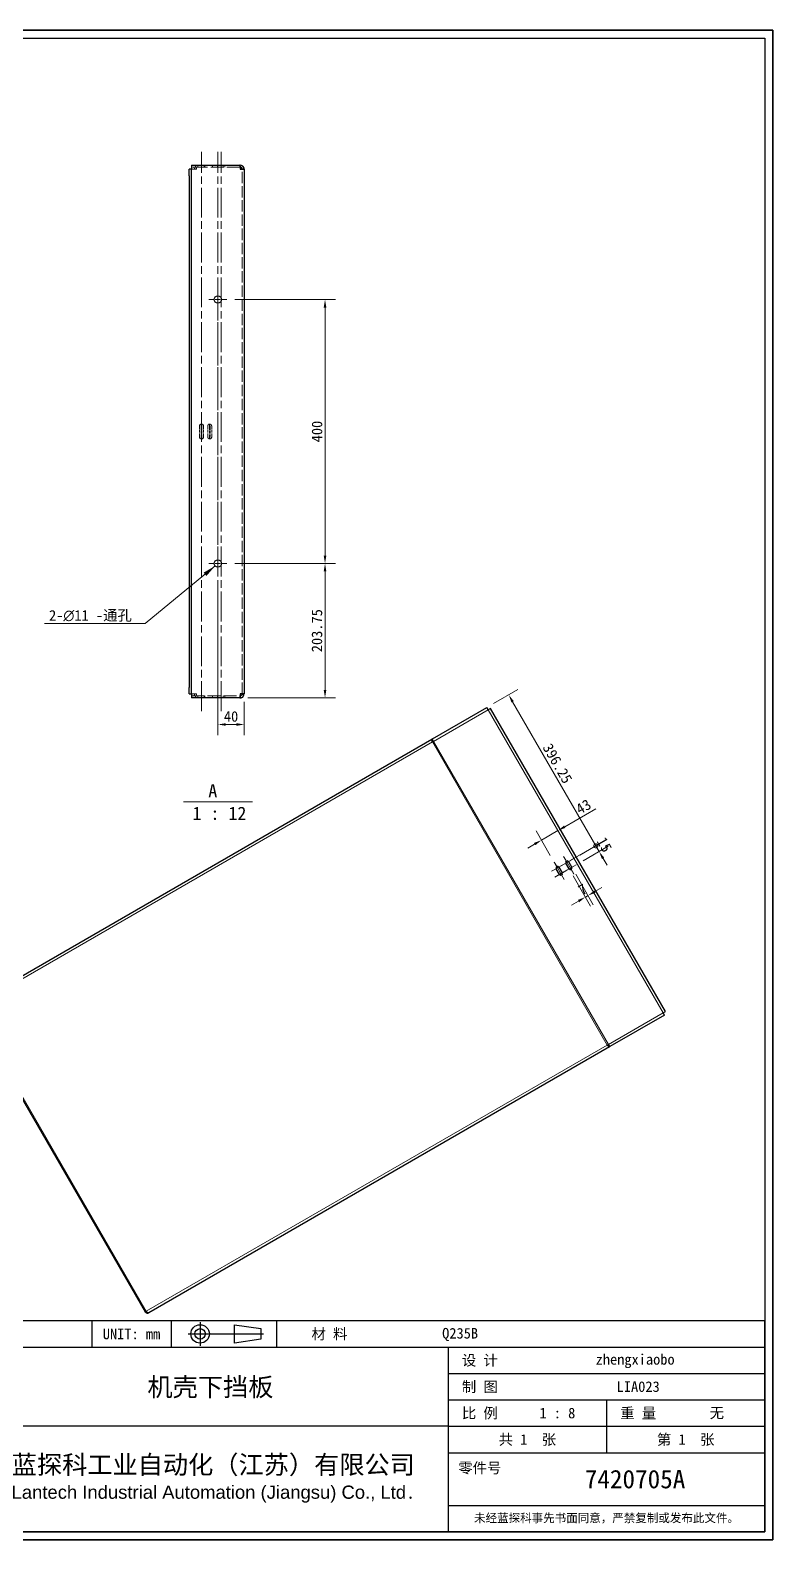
# Model space of a CAD drawing. Header units: millimetres. Extents: x 48 to 3316, y 44 to 2332.
# Drawn here: x 2190 to 3316, y 44 to 2332 of the extents above; entities that cross this region are included whole.
import ezdxf
from ezdxf.enums import TextEntityAlignment as Align

# ---------------------------------------------------------------- set-up
doc = ezdxf.new("R2010")
doc.units = ezdxf.units.MM
doc.header["$LTSCALE"] = 8
doc.linetypes.add('CHAIN', pattern=[0.3543, 0.2362, -0.0295, 0.0591, -0.0295])
doc.linetypes.add('DASHED', pattern=[0.2067, 0.1654, -0.0413])
for name, color, linetype, lineweight in [('1', 7, 'Continuous', 18), ('可见 (ISO)', 7, 'Continuous', 25), ('可见窄的 (ISO)', 7, 'Continuous', 18), ('图框 (ISO)', 7, 'Continuous', 35), ('标题 (ISO)', 7, 'Continuous', 25)]:
    doc.layers.add(name, color=color, linetype=linetype, lineweight=lineweight)
for name, color, linetype, lineweight, true_color in [('中心标记 (ISO)', 1, 'CHAIN', 18, 0xff0000), ('中心线 (ISO)', 1, 'CHAIN', 18, 0xff0000), ('尺寸 (ISO)', 7, 'Continuous', 18, 0x008000), ('符号 (ISO)', 7, 'Continuous', 18, 0x008000), ('隐藏 (ISO)', 5, 'DASHED', 18, 0x0000ff)]:
    doc.layers.add(name, color=color, linetype=linetype, lineweight=lineweight, true_color=true_color)
doc.styles.add('HZ_33', font='simfang.ttf')
doc.styles.add('文本样式164', font='SimSun.ttf')
doc.styles.add('文本样式165', font='SimSun.ttf')
doc.styles.add('文本样式74', font='SimSun.ttf')
doc.styles.add('注释文本 (ISO)', font='simfang.ttf')
doc.dimstyles.new('默认 (GB)', dxfattribs={"dimscale": 8, "dimtxt": 2, "dimasz": 1.5, "dimexe": 2, "dimexo": 1.5, "dimgap": 0.5, "dimtad": 1, "dimtoh": 1, "dimdsep": 46, "dimtxsty": '注释文本 (ISO)', "dimcen": 0.09, "dimdle": 10, "dimclrd": 256, "dimclre": 256, "dimclrt": 256, "dimazin": 2, "dimtfac": 0.75, "dimtdec": 3, "dimtmove": 0, "dimatfit": 3, "dimfxl": 0, "dimtolj": 1, "dimlwd": -1, "dimlwe": -1, "dimarcsym": 0})
doc.dimstyles.new('默认 (GB)$7', dxfattribs={"dimscale": 8, "dimtxt": 2, "dimasz": 2.5, "dimexe": 2, "dimexo": 1.5, "dimgap": 0.5, "dimtad": 1, "dimtoh": 1, "dimdsep": 46, "dimtxsty": '注释文本 (ISO)', "dimcen": 0.09, "dimdle": 10, "dimclrd": 256, "dimclre": 256, "dimclrt": 256, "dimazin": 2, "dimtfac": 0.75, "dimtdec": 3, "dimtmove": 0, "dimatfit": 3, "dimfxl": 0, "dimtolj": 1, "dimlwd": -1, "dimlwe": -1, "dimarcsym": 0})

# ---------------------------------------------------------------- blocks, each defined once
blk = doc.blocks.new('图框 最新国标')
at = {"layer": '图框 (ISO)'}
for p, q in [((6, 291.5), (414.5, 291.5)), ((414.5, 291.5), (414.5, 5.5)), ((414.5, 5.5), (6, 5.5))]:
    blk.add_line(p, q, dxfattribs=at)
at = {"layer": '图框 (ISO)', "color": 7, "linetype": 'Continuous', "lineweight": 25}
for p, q in [((18, 290), (413, 290)), ((18, 290), (413, 290)), ((413, 290), (413, 7)), ((413, 290), (413, 7)), ((413, 7), (6, 7)), ((413, 7), (18, 7))]:
    blk.add_line(p, q, dxfattribs=at)
at = {"layer": '图框 (ISO)', "style": '文本样式74'}
blk.add_attdef('零件代号_001', (42.73, 287.25), '', height=2.5, rotation=180, dxfattribs=at)
blk = doc.blocks.new('标题栏 最新国标')
at = {"layer": '标题 (ISO)'}
for p, q in [((381.98, -183.84), (196.98, -183.84)), ((196.98, -183.84), (196.98, -223.84)), ((254.48, -183.84), (254.48, -188.84)), ((269.48, -183.84), (269.48, -188.84)), ((281.48, -188.09), (281.48, -184.59)), ((281.48, -184.59), (286.48, -185.34)), ((286.48, -185.34), (286.48, -187.34)), ((289.48, -183.84), (289.48, -188.84)), ((381.98, -223.84), (381.98, -183.84)), ((383.48, -183.84), (383.48, -225.34)), ((286.48, -187.34), (281.48, -188.09)), ((196.98, -188.84), (381.98, -188.84)), ((232.98, -188.84), (232.98, -223.84)), ((321.98, -188.84), (321.98, -223.84)), ((321.98, -193.84), (381.98, -193.84)), ((321.98, -198.84), (381.98, -198.84)), ((351.98, -198.84), (351.98, -208.84)), ((321.98, -203.84), (232.98, -203.84)), ((321.98, -203.84), (381.98, -203.84)), ((321.98, -208.84), (381.98, -208.84)), ((321.98, -218.84), (381.98, -218.84)), ((196.98, -223.84), (381.98, -223.84)), ((383.48, -225.34), (196.98, -225.34))]:
    blk.add_line(p, q, dxfattribs=at)
at = {"layer": '标题 (ISO)', "linetype": 'CHAIN', "ltscale": 5.000333}
blk.add_line((274.98, -184.09), (274.98, -188.59), dxfattribs=at)
at = {"layer": '标题 (ISO)', "linetype": 'CHAIN', "ltscale": 15.834605}
blk.add_line((272.73, -186.34), (286.98, -186.34), dxfattribs=at)
at = {"layer": '标题 (ISO)'}
for radius in [1.75, 1]:
    blk.add_circle((274.98, -186.34), radius, dxfattribs=at)
at = {"layer": '1', "style": '文本样式164'}
for s, p in [('UNIT: mm', (261.98, -186.34)), ('材 料', (299.48, -186.34)), ('设 计', (327.98, -191.34)), ('制 图', (327.98, -196.34)), ('比 例', (327.98, -201.34)), ('重 量', (357.98, -201.34)), ('共 1  张', (336.98, -206.34)), ('第 1  张', (366.98, -206.34))]:
    blk.add_text(s, height=2, dxfattribs=at).set_placement(p, align=Align.MIDDLE_CENTER)
at = {"layer": '标题 (ISO)', "style": '注释文本 (ISO)'}
for s, insert, char_height, attachment_point, line_spacing_factor in [('\\fSimSun|b0|i0;{\\H1.3000;      未注公差角度及线性公差使用m\\P}\\fSimSun|b0|i0;{\\H1.3000;（GB/T1804-2000），未注形位公差使\\P}\\fSimSun|b0|i0;{\\H1.3000;用K级（GB/T 1184-1996）。\\P}\\fSimSun|b0|i0;{\\H1.3000;—————————————————\\P}\\fSimSun|b0|i0;{\\H1.3000;             6以下    ±0.05 mm\\P}\\fSimSun|b0|i0;{\\H1.3000;     6 ～   30以下    ±0.10 mm\\P}\\fSimSun|b0|i0;{\\H1.3000;    30 ～  120以下    ±0.15 mm\\P}\\fSimSun|b0|i0;{\\H1.3000;   120 ～  400以下    ±0.20 mm\\P}\\fSimSun|b0|i0;{\\H1.3000;   400 ～ 1000以下    ±0.30 mm\\P}\\fSimSun|b0|i0;{\\H1.3000;  1000 ～ 2000以下    ±0.50 mm\\P}\\fSimSun|b0|i0;{\\H1.3000;          2000以上    ±0.80 mm\\P}\\fSimSun|b0|i0;{\\H1.3000;\\P}\\fSimSun|b0|i0;{\\H1.3000;           300以下    ±30′\\P}\\fSimSun|b0|i0;{\\H1.3000;   300 ～ 1000以下    ±15′\\P}\\fSimSun|b0|i0;{\\H1.3000;          1000以上    ±5′}', (198.48, -206.63), 1.3, 4, 1.023913), ('{\\fMicrosoft YaHei|b0|i0|c134|p34;\\H1.75x;蓝探科工业自动化（江苏）有限公司\\P\\fArial|b0|i0|c0|p34;\\H0.71429x;Lantech Industrial Automation (Jiangsu) Co., Ltd\\fFangSong|b0|i0|c134|p49;.\\H1.15195x; }', (277.48, -213.84), 2, 5, 0.978695)]:
    blk.add_mtext(s, dxfattribs=dict(at, insert=insert, char_height=char_height, attachment_point=attachment_point, line_spacing_factor=line_spacing_factor))
at = {"layer": '标题 (ISO)', "attachment_point": 5, "style": '注释文本 (ISO)'}
for s, insert, char_height in [('\\fFangSong|b0|i0;LIA023', (357.98, -196.34), 2), ('\\fFangSong|b0|i0;零件号', (327.98, -211.84), 2), ('\\fSimSun|b0|i0;{\\H1.6000;未经蓝探科事先书面同意，严禁复制或发布此文件。}', (351.98, -221.34), 1.6)]:
    blk.add_mtext(s, dxfattribs=dict(at, insert=insert, char_height=char_height))
at = {"layer": '标题 (ISO)'}
for tag, p, height, style in [('材料_001', (320.84, -187.21), 2, '注释文本 (ISO)'), ('设计人_001', (349.92, -192.16), 2, '注释文本 (ISO)'), ('库存编号_001', (265, -198.14), 3.5, '文本样式165'), ('视图比例_001', (339.26, -202.33), 2, '注释文本 (ISO)'), ('质量\\P3;_001', (371.53, -202.3), 2, '注释文本 (ISO)'), ('零件代号_001', (347.86, -215.59), 3.5, '文本样式165')]:
    blk.add_attdef(tag, p, '', height=height, dxfattribs=dict(at, style=style))
blk = doc.blocks.new('*D23')
at = {"layer": 'Defpoints', "color": 0, "transparency": 16777216}
for p in [(2488.4, 1923.7), (2488.4, 1523.7), (2637.3, 1523.7)]:
    blk.add_point(p, dxfattribs=at)
at = {"layer": '尺寸 (ISO)', "color": 116, "true_color": 0x00803f, "transparency": 16777216}
for p, q in [((2500.4, 1923.7), (2653.3, 1923.7)), ((2637.3, 1911.7), (2637.3, 1535.7)), ((2500.4, 1523.7), (2653.3, 1523.7))]:
    blk.add_line(p, q, dxfattribs=at)
for points in [[(2635.3, 1911.7), (2639.3, 1911.7), (2637.3, 1923.7)], [(2635.3, 1535.7), (2639.3, 1535.7), (2637.3, 1523.7)]]:
    blk.add_solid(points, dxfattribs=at)
at = {"layer": '尺寸 (ISO)', "transparency": 16777216, "insert": (2625.2, 1723.7), "char_height": 16, "attachment_point": 5, "rotation": 90, "style": '注释文本 (ISO)'}
blk.add_mtext('\\A1;400', dxfattribs=at)
blk = doc.blocks.new('*D24')
at = {"layer": 'Defpoints', "color": 0, "transparency": 16777216}
for p in [(2488.4, 1523.7), (2508.2, 1320), (2637.3, 1320)]:
    blk.add_point(p, dxfattribs=at)
at = {"layer": '尺寸 (ISO)', "color": 116, "true_color": 0x00803f, "transparency": 16777216}
for p, q in [((2500.4, 1523.7), (2653.3, 1523.7)), ((2637.3, 1511.7), (2637.3, 1332)), ((2520.2, 1320), (2653.3, 1320))]:
    blk.add_line(p, q, dxfattribs=at)
for points in [[(2635.3, 1511.7), (2639.3, 1511.7), (2637.3, 1523.7)], [(2635.3, 1332), (2639.3, 1332), (2637.3, 1320)]]:
    blk.add_solid(points, dxfattribs=at)
at = {"layer": '尺寸 (ISO)', "transparency": 16777216, "insert": (2625.1, 1421.9), "char_height": 16, "attachment_point": 5, "rotation": 90, "style": '注释文本 (ISO)'}
blk.add_mtext('\\A1;203.75', dxfattribs=at)
blk = doc.blocks.new('*D25')
at = {"layer": 'Defpoints', "color": 0, "transparency": 16777216}
for p in [(2474.9, 1510.2), (2514.9, 1326), (2514.9, 1279.7)]:
    blk.add_point(p, dxfattribs=at)
at = {"layer": '尺寸 (ISO)', "color": 116, "true_color": 0x00803f, "transparency": 16777216}
for p, q in [((2474.9, 1498.2), (2474.9, 1263.7)), ((2514.9, 1314), (2514.9, 1263.7)), ((2486.9, 1279.7), (2502.9, 1279.7))]:
    blk.add_line(p, q, dxfattribs=at)
for points in [[(2486.9, 1281.7), (2486.9, 1277.7), (2474.9, 1279.7)], [(2502.9, 1281.7), (2502.9, 1277.7), (2514.9, 1279.7)]]:
    blk.add_solid(points, dxfattribs=at)
at = {"layer": '尺寸 (ISO)', "transparency": 16777216, "insert": (2494.9, 1291.8), "char_height": 16, "attachment_point": 5, "style": '注释文本 (ISO)'}
blk.add_mtext('\\A1;40', dxfattribs=at)
blk = doc.blocks.new('_DotSmall')
at = {"color": 0, "linetype": 'ByBlock', "const_width": 0.5}
blk.add_lwpolyline([(-0.0625, 0, 1), (0.0625, 0, 1)], format="xyb", close=True, dxfattribs=at)
blk = doc.blocks.new('*D29')
at = {"layer": 'Defpoints', "color": 0, "transparency": 16777216}
for p in [(2882.5, 1305.4), (3047.7, 1095.8), (2998.7, 1067.5)]:
    blk.add_point(p, dxfattribs=at)
at = {"layer": '尺寸 (ISO)', "color": 116, "true_color": 0x00803f, "transparency": 16777216}
for p, q in [((2892.9, 1311.4), (2929.5, 1332.6)), ((2921.7, 1314.2), (3047.7, 1095.8)), ((3009.1, 1073.5), (3061.6, 1103.8))]:
    blk.add_line(p, q, dxfattribs=at)
blk.add_solid([(2923.4, 1315.2), (2919.9, 1313.2), (2915.7, 1324.6)], dxfattribs=at)
at = {"layer": '尺寸 (ISO)', "color": 116, "true_color": 0x00803f, "transparency": 16777216, "xscale": 12, "yscale": 12, "zscale": 12, "rotation": 299.9999999999439}
blk.add_blockref('_DotSmall', (3047.7, 1095.8), dxfattribs=at)
at = {"layer": '尺寸 (ISO)', "transparency": 16777216, "insert": (2989.7, 1220.6), "char_height": 16, "attachment_point": 5, "rotation": 300, "style": '注释文本 (ISO)'}
blk.add_mtext('\\A1;396.25', dxfattribs=at)
blk = doc.blocks.new('*D31')
at = {"layer": 'Defpoints', "color": 0, "transparency": 16777216}
for p in [(3013.1, 1075.8), (3052.7, 1087.2), (3018.1, 1067.2)]:
    blk.add_point(p, dxfattribs=at)
at = {"layer": '尺寸 (ISO)', "color": 116, "true_color": 0x00803f, "transparency": 16777216}
for p, q in [((3023.5, 1081.8), (3061.6, 1103.8)), ((3047.7, 1095.8), (3041.7, 1106.2)), ((3028.5, 1073.2), (3066.6, 1095.2)), ((3047.7, 1095.8), (3052.7, 1087.2)), ((3058.7, 1076.8), (3064.7, 1066.4))]:
    blk.add_line(p, q, dxfattribs=at)
blk.add_solid([(3060.5, 1077.8), (3057, 1075.8), (3052.7, 1087.2)], dxfattribs=at)
at = {"layer": '尺寸 (ISO)', "color": 116, "true_color": 0x00803f, "transparency": 16777216, "xscale": 12, "yscale": 12, "zscale": 12, "rotation": 299.9999999999439}
blk.add_blockref('_DotSmall', (3047.7, 1095.8), dxfattribs=at)
at = {"layer": '尺寸 (ISO)', "transparency": 16777216, "insert": (3060.7, 1097.5), "char_height": 16, "attachment_point": 5, "rotation": 300, "style": '注释文本 (ISO)'}
blk.add_mtext('\\A1;15', dxfattribs=at)
blk = doc.blocks.new('*D32')
at = {"layer": 'Defpoints', "color": 0, "transparency": 16777216}
for p in [(3007.2, 1060.8), (3011.2, 1063.2), (3035.9, 1020.4)]:
    blk.add_point(p, dxfattribs=at)
at = {"layer": '尺寸 (ISO)', "color": 116, "true_color": 0x00803f, "transparency": 16777216}
for p, q in [((3017.2, 1052.8), (3043.9, 1006.5)), ((3013.2, 1050.4), (3039.9, 1004.2)), ((3046.3, 1026.4), (3056.7, 1032.4)), ((3021.5, 1012.1), (3011.1, 1006.1)), ((3031.9, 1018.1), (3035.9, 1020.4))]:
    blk.add_line(p, q, dxfattribs=at)
for points in [[(3020.5, 1013.8), (3022.5, 1010.3), (3031.9, 1018.1)], [(3045.3, 1028.1), (3047.3, 1024.7), (3035.9, 1020.4)]]:
    blk.add_solid(points, dxfattribs=at)
at = {"layer": '尺寸 (ISO)', "transparency": 16777216, "insert": (3027.8, 1029.7), "char_height": 16, "attachment_point": 5, "rotation": 30, "style": '注释文本 (ISO)'}
blk.add_mtext('\\A1;7', dxfattribs=at)
blk = doc.blocks.new('*D33')
at = {"layer": 'Defpoints', "color": 0, "transparency": 16777216}
for p in [(2985.3, 1127.4), (2990.3, 1118.8), (2984.7, 1071)]:
    blk.add_point(p, dxfattribs=at)
at = {"layer": '尺寸 (ISO)', "color": 116, "true_color": 0x00803f, "transparency": 16777216}
for p, q in [((3000.6, 1124.8), (3047.6, 1151.9)), ((2955, 1098.4), (2944.6, 1092.4)), ((2978.7, 1081.4), (2957.4, 1118.3)), ((2965.4, 1104.4), (2990.3, 1118.8))]:
    blk.add_line(p, q, dxfattribs=at)
for points in [[(2999.6, 1126.5), (3001.6, 1123), (2990.3, 1118.8)], [(2954, 1100.2), (2956, 1096.7), (2965.4, 1104.4)]]:
    blk.add_solid(points, dxfattribs=at)
at = {"layer": '尺寸 (ISO)', "transparency": 16777216, "insert": (3029, 1155.1), "char_height": 16, "attachment_point": 5, "rotation": 30, "style": '注释文本 (ISO)'}
blk.add_mtext('\\A1;43', dxfattribs=at)

msp = doc.modelspace()

# ---------------------------------------------------------------- linework, layer by layer
at = {"layer": '中心标记 (ISO)', "ltscale": 3.750225}
for p, q in [((2488.3739, 1923.7356), (2461.3739, 1923.7356)), ((2474.8739, 1537.2356), (2474.8739, 1510.2356)), ((2488.3739, 1523.7356), (2461.3739, 1523.7356))]:
    msp.add_line(p, q, dxfattribs=at)
at = {"layer": '中心标记 (ISO)', "ltscale": 23.990969}
msp.add_line((2474.8739, 1937.2356), (2474.8739, 1536.6886), dxfattribs=at)
at = {"layer": '中心标记 (ISO)', "ltscale": 2.870519}
for p, q in [((2995.2259, 1065.4933), (3013.1238, 1075.8266)), ((2980.7921, 1057.16), (2998.69, 1067.4933)), ((2985.7921, 1048.4997), (3003.69, 1058.8331)), ((3000.2259, 1056.8331), (3018.1238, 1067.1664))]:
    msp.add_line(p, q, dxfattribs=at)
at = {"layer": '中心标记 (ISO)', "ltscale": 4.213228}
for p, q in [((3014.1748, 1053.3395), (2999.0082, 1079.6089)), ((3014.3415, 1053.0508), (2999.1748, 1079.3202)), ((2999.7411, 1045.0061), (2984.5744, 1071.2756)), ((2999.9077, 1044.7175), (2984.7411, 1070.9869))]:
    msp.add_line(p, q, dxfattribs=at)
at = {"layer": '中心线 (ISO)', "ltscale": 23.990969}
for p, q in [((2449.8739, 1299.9856), (2449.8739, 2147.4856)), ((2474.8739, 1299.9856), (2474.8739, 2147.4856)), ((2479.8739, 1299.9856), (2479.8739, 2147.4856))]:
    msp.add_line(p, q, dxfattribs=at)
at = {"layer": '可见 (ISO)'}
for p, q in [((2431.1777, 2111.4856), (2431.1777, 2121.4856)), ((2434.1777, 2121.4856), (2431.1777, 2121.4856)), ((2431.1777, 2111.4856), (2431.1777, 1335.9856)), ((2434.1777, 2121.4856), (2434.1777, 2111.4856)), ((2434.1777, 2121.4856), (2434.8739, 2121.4856)), ((2434.1777, 2111.4856), (2434.1777, 1335.9856)), ((2434.8739, 2127.4856), (2508.1668, 2127.4856)), ((2434.8739, 2127.4856), (2434.8739, 2121.4856)), ((2434.8739, 1325.9856), (2434.8739, 2121.4856)), ((2508.8739, 2127.4856), (2508.1668, 2127.4856)), ((2508.8739, 2124.4856), (2508.6382, 2124.4856)), ((2508.8739, 2124.4856), (2508.8739, 2127.4856)), ((2508.8739, 2121.4856), (2514.8739, 2121.4856)), ((2514.8739, 2121.4856), (2514.8739, 1325.9856)), ((2431.1777, 1325.9856), (2431.1777, 1335.9856)), ((2434.1777, 1335.9856), (2434.1777, 1325.9856)), ((2431.1777, 1325.9856), (2434.1777, 1325.9856)), ((2434.1777, 1325.9856), (2434.8739, 1325.9856)), ((2434.8739, 1325.9856), (2434.8739, 1319.9856)), ((2508.1668, 1319.9856), (2434.8739, 1319.9856)), ((2508.1668, 1319.9856), (2508.8739, 1319.9856)), ((2508.8739, 1322.9856), (2508.6382, 1322.9856)), ((2514.8739, 1325.9856), (2508.8739, 1325.9856)), ((2508.8739, 1322.9856), (2508.8739, 1319.9856)), ((2799.9951, 1257.8101), (2882.4838, 1305.435)), ((2884.4838, 1301.9709), (2882.4838, 1305.435)), ((2887.9479, 1303.9709), (2884.4838, 1301.9709)), ((3153.1146, 844.6888), (2887.9479, 1303.9709)), ((2101.1261, 854.3179), (2799.4374, 1257.4882)), ((2799.9951, 1257.8101), (2799.4374, 1257.4882)), ((2800.4374, 1255.7561), (2799.4374, 1257.4882)), ((2799.9642, 1253.1735), (2801.6962, 1254.1735)), ((2800.4374, 1255.7561), (2800.7958, 1255.963)), ((2992.7204, 1052.4997), (2987.7204, 1061.16)), ((2991.7618, 1063.4933), (2996.7618, 1054.8331)), ((3007.1541, 1060.8331), (3002.1541, 1069.4933)), ((3006.1956, 1071.8266), (3011.1956, 1063.1664)), ((2099.3085, 848.6497), (2364.4751, 389.3676)), ((3151.6505, 839.2247), (3069.1617, 791.5998)), ((3149.6505, 842.6888), (3153.1146, 844.6888)), ((3151.6505, 839.2247), (3149.6505, 842.6888)), ((3068.6041, 791.2778), (2370.2928, 388.1076)), ((3066.8629, 794.8913), (3065.1308, 793.8913)), ((3067.6041, 793.0099), (3067.9625, 793.2168)), ((3067.6041, 793.0099), (3068.6041, 791.2778)), ((3068.6041, 791.2778), (3069.1617, 791.5998)), ((2366.2072, 390.3676), (2364.4751, 389.3676)), ((2370.1375, 388.0314), (2370.1434, 388.0213)), ((2370.1434, 388.0213), (2370.2928, 388.1076))]:
    msp.add_line(p, q, dxfattribs=at)
for centre in [(2474.8739, 1923.7356), (2474.8739, 1523.7356)]:
    msp.add_circle(centre, 5.5, dxfattribs=at)
for centre, start, end in [((2989.7411, 1062.3266), 30, 210), ((2994.7411, 1053.6664), 210, 30), ((3004.1748, 1070.66), 30, 210), ((3009.1748, 1061.9997), 210, 30)]:
    msp.add_arc(centre, 2.3333, start, end, dxfattribs=at)
for points, knots in [([(2508.1668, 2127.4856), (2508.2963, 2127.4856), (2508.4258, 2126.6979), (2508.5553, 2125.3865), (2508.6615, 2124.3109), (2508.7677, 2122.9012), (2508.8739, 2121.4856)], [0, 0, 0, 0, 0.863030386, 0.863030386, 0.863030386, 1.570796327, 1.570796327, 1.570796327, 1.570796327]), ([(2511.472, 2121.4856), (2511.4156, 2122.5119), (2510.8672, 2123.5202), (2510.0505, 2124.0518), (2509.6239, 2124.3295), (2509.1319, 2124.4809), (2508.6382, 2124.4855)], [0, 0, 0, 0, 1.026321876, 1.026321876, 1.026321876, 1.562425919, 1.562425919, 1.562425919, 1.562425919]), ([(2514.8739, 2121.4856), (2514.8739, 2123.2117), (2514.0862, 2124.9223), (2512.7747, 2126.0445), (2511.6992, 2126.9648), (2510.2894, 2127.4856), (2508.8739, 2127.4856)], [0, 0, 0, 0, 0.863030386, 0.863030386, 0.863030386, 1.570796327, 1.570796327, 1.570796327, 1.570796327]), ([(2511.8739, 2121.4856), (2511.8739, 2122.5119), (2511.3057, 2123.5202), (2510.4278, 2124.0518), (2509.962, 2124.3338), (2509.4184, 2124.4856), (2508.8739, 2124.4856)], [0, 0, 0, 0, 1.026321876, 1.026321876, 1.026321876, 1.570796327, 1.570796327, 1.570796327, 1.570796327]), ([(2508.8739, 1325.9856), (2508.7444, 1324.2596), (2508.6149, 1322.5489), (2508.4854, 1321.4267), (2508.3792, 1320.5064), (2508.273, 1319.9856), (2508.1668, 1319.9856)], [0, 0, 0, 0, 0.863030386, 0.863030386, 0.863030386, 1.570796327, 1.570796327, 1.570796327, 1.570796327]), ([(2511.472, 1325.9856), (2511.4156, 1324.9593), (2510.8672, 1323.951), (2510.0505, 1323.4194), (2509.6239, 1323.1417), (2509.1319, 1322.9903), (2508.6382, 1322.9857)], [0, 0, 0, 0, 1.026321876, 1.026321876, 1.026321876, 1.562425919, 1.562425919, 1.562425919, 1.562425919]), ([(2508.8739, 1319.9856), (2510.5999, 1319.9856), (2512.3106, 1320.7733), (2513.4328, 1322.0848), (2514.3531, 1323.1603), (2514.8739, 1324.5701), (2514.8739, 1325.9856)], [0, 0, 0, 0, 0.863030386, 0.863030386, 0.863030386, 1.570796327, 1.570796327, 1.570796327, 1.570796327]), ([(2511.8739, 1325.9856), (2511.8739, 1324.9593), (2511.3057, 1323.951), (2510.4278, 1323.4194), (2509.962, 1323.1374), (2509.4184, 1322.9856), (2508.8739, 1322.9856)], [0, 0, 0, 0, 1.026321876, 1.026321876, 1.026321876, 1.570796327, 1.570796327, 1.570796327, 1.570796327]), ([(2799.4374, 1257.4882), (2798.9865, 1257.2278), (2798.8027, 1256.5153), (2798.9633, 1255.5985), (2799.095, 1254.8466), (2799.4535, 1253.9683), (2799.9642, 1253.1735)], [0, 0, 0, 0, 0.863030386, 0.863030386, 0.863030386, 1.570796327, 1.570796327, 1.570796327, 1.570796327]), ([(2801.6962, 1254.1735), (2801.1756, 1255.2016), (2800.6601, 1256.2209), (2800.3408, 1256.9004), (2800.0789, 1257.4576), (2799.9502, 1257.7842), (2799.9951, 1257.8101)], [0, 0, 0, 0, 0.863030386, 0.863030386, 0.863030386, 1.570796327, 1.570796327, 1.570796327, 1.570796327]), ([(2800.8302, 1253.6735), (2800.4317, 1254.2335), (2800.2033, 1254.8778), (2800.2231, 1255.2985), (2800.2337, 1255.5216), (2800.3101, 1255.6826), (2800.4374, 1255.7561)], [0, 0, 0, 0, 1.026321876, 1.026321876, 1.026321876, 1.570796327, 1.570796327, 1.570796327, 1.570796327]), ([(3065.1308, 793.8913), (3065.6588, 792.8674), (3066.409, 791.9837), (3067.1142, 791.527), (3067.6926, 791.1525), (3068.2343, 791.0643), (3068.6041, 791.2778)], [0, 0, 0, 0, 0.863030386, 0.863030386, 0.863030386, 1.570796327, 1.570796327, 1.570796327, 1.570796327]), ([(3065.9969, 794.3913), (3066.2826, 793.7662), (3066.7263, 793.2463), (3067.1006, 793.0531), (3067.2992, 792.9507), (3067.4768, 792.9364), (3067.6041, 793.0099)], [0, 0, 0, 0, 1.026321876, 1.026321876, 1.026321876, 1.570796327, 1.570796327, 1.570796327, 1.570796327]), ([(3069.1617, 791.5998), (3069.107, 791.5682), (3068.7897, 791.9914), (3068.2978, 792.7169), (3067.8944, 793.312), (3067.3796, 794.1), (3066.8629, 794.8913)], [0, 0, 0, 0, 0.863030386, 0.863030386, 0.863030386, 1.570796327, 1.570796327, 1.570796327, 1.570796327]), ([(2364.9392, 389.6355), (2365.552, 388.6606), (2366.5534, 387.9219), (2367.6206, 387.6742), (2368.4958, 387.471), (2369.4049, 387.595), (2370.1434, 388.0213)], [0, 0, 0, 0, 0.863030386, 0.863030386, 0.863030386, 1.570796327, 1.570796327, 1.570796327, 1.570796327]), ([(2370.2928, 388.1076), (2369.7298, 387.7825), (2368.9086, 387.9148), (2368.0828, 388.4476), (2367.4055, 388.8845), (2366.7321, 389.581), (2366.2072, 390.3676)], [0, 0, 0, 0, 0.863030386, 0.863030386, 0.863030386, 1.570796327, 1.570796327, 1.570796327, 1.570796327])]:
    msp.add_open_spline(points, degree=3, knots=knots, dxfattribs=at)
at = {"layer": '可见窄的 (ISO)'}
for p, q in [((2884.4838, 1301.9709), (2801.6962, 1254.1735)), ((3149.6505, 842.6888), (2884.4838, 1301.9709)), ((2799.9642, 1253.1735), (2101.0405, 849.6497)), ((3065.1308, 793.8913), (2799.9642, 1253.1735)), ((2801.6962, 1254.1735), (3066.8629, 794.8913)), ((2101.0405, 849.6497), (2366.2072, 390.3676)), ((3066.8629, 794.8913), (3149.6505, 842.6888)), ((2366.2072, 390.3676), (3065.1308, 793.8913))]:
    msp.add_line(p, q, dxfattribs=at)
at = {"layer": '符号 (ISO)'}
msp.add_line((2422.8294, 1162.3683), (2527.6247, 1162.3683), dxfattribs=at)
at = {"layer": '隐藏 (ISO)', "ltscale": 14.77441}
for p, q in [((2508.1668, 2124.4856), (2434.8739, 2124.4856)), ((2434.8739, 1322.9856), (2508.1668, 1322.9856))]:
    msp.add_line(p, q, dxfattribs=at)
at = {"layer": '隐藏 (ISO)', "ltscale": 1.373303}
for p, q in [((2434.8739, 2121.4856), (2439.7758, 2121.4856)), ((2434.8739, 1325.9856), (2439.7758, 1325.9856))]:
    msp.add_line(p, q, dxfattribs=at)
at = {"layer": '隐藏 (ISO)', "ltscale": 0.714161}
for p, q in [((2439.7758, 2121.4856), (2442.3739, 2121.4856)), ((2444.3739, 2124.4856), (2444.3739, 2127.4856)), ((2454.1668, 2124.4856), (2454.1668, 2127.4856)), ((2454.6151, 2124.4856), (2454.6151, 2127.4856)), ((2454.8739, 2124.4856), (2454.8739, 2127.4856)), ((2455.3739, 2124.4856), (2455.3739, 2127.4856)), ((2466.8739, 2124.4856), (2466.8739, 2127.4856)), ((2474.3739, 2124.4856), (2474.3739, 2127.4856)), ((2482.8739, 2124.4856), (2482.8739, 2127.4856)), ((2485.3739, 2124.4856), (2485.3739, 2127.4856)), ((2508.1668, 2124.4856), (2508.1668, 2127.4856)), ((2508.6151, 2124.4856), (2508.6151, 2127.4856)), ((2451.3739, 1734.7356), (2448.7758, 1734.7356)), ((2463.8739, 1734.7356), (2461.2758, 1734.7356)), ((2451.3739, 1712.7356), (2448.7758, 1712.7356)), ((2463.8739, 1712.7356), (2461.2758, 1712.7356)), ((2442.3739, 1325.9856), (2439.7758, 1325.9856)), ((2444.3739, 1319.9856), (2444.3739, 1322.9856)), ((2454.1668, 1322.9856), (2454.1668, 1319.9856)), ((2454.6151, 1322.9856), (2454.6151, 1319.9856)), ((2454.8739, 1322.9856), (2454.8739, 1319.9856)), ((2455.3739, 1319.9856), (2455.3739, 1322.9856)), ((2466.8739, 1319.9856), (2466.8739, 1322.9856)), ((2474.3739, 1319.9856), (2474.3739, 1322.9856)), ((2482.8739, 1319.9856), (2482.8739, 1322.9856)), ((2485.3739, 1319.9856), (2485.3739, 1322.9856)), ((2508.1668, 1322.9856), (2508.1668, 1319.9856)), ((2508.6151, 1322.9856), (2508.6151, 1319.9856))]:
    msp.add_line(p, q, dxfattribs=at)
at = {"layer": '隐藏 (ISO)', "ltscale": 0.158625}
for p, q in [((2508.6382, 2124.4856), (2508.1668, 2124.4856)), ((2508.6382, 1322.9856), (2508.1668, 1322.9856))]:
    msp.add_line(p, q, dxfattribs=at)
at = {"layer": '隐藏 (ISO)', "ltscale": 13.001935}
msp.add_line((2511.8739, 1325.9856), (2511.8739, 2121.4856), dxfattribs=at)
at = {"layer": '隐藏 (ISO)', "ltscale": 3.571206}
for p, q in [((2447.0258, 1716.2356), (2447.0258, 1731.2356)), ((2449.6239, 1731.2356), (2449.6239, 1716.2356)), ((2450.5258, 1731.2356), (2450.5258, 1716.2356)), ((2453.1239, 1716.2356), (2453.1239, 1731.2356)), ((2459.5258, 1716.2356), (2459.5258, 1731.2356)), ((2462.1239, 1731.2356), (2462.1239, 1716.2356)), ((2463.0258, 1731.2356), (2463.0258, 1716.2356)), ((2465.6239, 1716.2356), (2465.6239, 1731.2356))]:
    msp.add_line(p, q, dxfattribs=at)
at = {"layer": '隐藏 (ISO)', "ltscale": 2.243818}
for centre, major_axis, start_param, end_param in [((2437.1777, 2121.4856), (0, 6), 4.71238898, 6.283185307), ((2437.1777, 1325.9856), (0, -6), 0, 1.570796327)]:
    msp.add_ellipse(centre, major_axis=major_axis, ratio=0.866025404, start_param=start_param, end_param=end_param, dxfattribs=at)
at = {"layer": '隐藏 (ISO)', "ltscale": 1.121859}
for centre, major_axis, start_param, end_param in [((2437.1777, 2121.4856), (0, 3), 4.71238898, 6.283185307), ((2437.1777, 1325.9856), (0, -3), 0, 1.570796327)]:
    msp.add_ellipse(centre, major_axis=major_axis, ratio=0.866025404, start_param=start_param, end_param=end_param, dxfattribs=at)
at = {"layer": '隐藏 (ISO)', "ltscale": 2.617804}
for centre, major_axis in [((2448.7758, 1731.2356), (0, 3.5)), ((2448.7758, 1716.2356), (0, -3.5)), ((2451.3739, 1731.2356), (0, 3.5)), ((2451.3739, 1716.2356), (0, -3.5)), ((2461.2758, 1731.2356), (0, 3.5)), ((2461.2758, 1716.2356), (0, -3.5)), ((2463.8739, 1731.2356), (0, 3.5)), ((2463.8739, 1716.2356), (0, -3.5))]:
    msp.add_ellipse(centre, major_axis=major_axis, ratio=0.5, start_param=4.71238898, end_param=7.853981634, dxfattribs=at)
at = {"layer": '隐藏 (ISO)', "ltscale": 1.133302}
for points in [[(2508.8739, 2121.4856), (2508.7199, 2122.5119), (2508.5659, 2123.5202), (2508.4119, 2124.0518), (2508.3302, 2124.3338), (2508.2485, 2124.4856), (2508.1668, 2124.4856)], [(2508.8739, 1325.9856), (2508.7199, 1324.9593), (2508.5659, 1323.951), (2508.4119, 1323.4194), (2508.3302, 1323.1374), (2508.2485, 1322.9856), (2508.1668, 1322.9856)]]:
    msp.add_open_spline(points, degree=3, knots=[0, 0, 0, 0, 1.026321876, 1.026321876, 1.026321876, 1.570796327, 1.570796327, 1.570796327, 1.570796327], dxfattribs=at)
at = {"layer": '隐藏 (ISO)', "ltscale": 2.245934}
for points in [[(2514.07, 2121.4856), (2514.0226, 2123.2117), (2513.2931, 2124.9223), (2512.1099, 2126.0445), (2511.1396, 2126.9648), (2509.8798, 2127.4856), (2508.6151, 2127.4856)], [(2508.6151, 1319.9856), (2510.1573, 1319.9856), (2511.6861, 1320.7733), (2512.7054, 1322.0848), (2513.5412, 1323.1603), (2514.0312, 1324.5701), (2514.07, 1325.9856)]]:
    msp.add_open_spline(points, degree=3, knots=[0, 0, 0, 0, 0.863030386, 0.863030386, 0.863030386, 1.570796327, 1.570796327, 1.570796327, 1.570796327], dxfattribs=at)
at = {"layer": '隐藏 (ISO)', "ltscale": 0.005914}
for points in [[(2508.6382, 2124.4855), (2508.6305, 2124.4856), (2508.6228, 2124.4856), (2508.6151, 2124.4856)], [(2508.6382, 1322.9857), (2508.6305, 1322.9857), (2508.6228, 1322.9856), (2508.6151, 1322.9856)]]:
    msp.add_open_spline(points, degree=3, dxfattribs=at)

# ---------------------------------------------------------------- block references
at = {"xscale": 8, "yscale": 8, "zscale": 8}
msp.add_blockref('图框 最新国标', (0, 0), dxfattribs=at)
msp.add_blockref('标题栏 最新国标', (248.1398, 1846.7542), dxfattribs=at).add_auto_attribs({'零件代号_001': '7420705A', '库存编号_001': '机壳下挡板', '质量\\P3;_001': '无', '视图比例_001': '1 : 8', '设计人_001': 'zhengxiaobo', '材料_001': 'Q235B'})

# ---------------------------------------------------------------- texts
at = {"layer": '符号 (ISO)', "insert": (2344.5475, 1435.3798), "char_height": 16, "width": 139.073548, "attachment_point": 9, "line_spacing_factor": 0.35, "style": '注释文本 (ISO)'}
msp.add_mtext('2-\\fAIGDT|b0|i0;{\\H16.0000;n}\\fFangSong|b0|i0;{\\H16.0000;11 -通孔}', dxfattribs=at)
at = {"layer": '符号 (ISO)', "char_height": 20, "attachment_point": 7, "style": 'HZ_33'}
for s, insert in [('A ', (2460.3843, 1169.258)), (' 1 : 12', (2422.8294, 1134.7767))]:
    msp.add_mtext(s, dxfattribs=dict(at, insert=insert))

# ---------------------------------------------------------------- dimensions: what is measured, and where the dimension line sits
at = {"layer": '尺寸 (ISO)', "color": 116, "true_color": 0x00803f}
for base, p1, p2, angle, override, picture, middle in [((2637.2585, 1523.7356), (2488.3739, 1923.7356), (2488.3739, 1523.7356), 90, {"dimgap": 0.5, "dimtoh": 0, "dimdec": 2, "dimtol": 0, "dimlim": 0, "dimtp": 0, "dimtm": 0, "dimtdec": 3, "dimtofl": 0, "dimatfit": 1}, '*D23', (2637.2585, 1723.7356)), ((2514.8739, 1279.7356), (2474.8739, 1510.2356), (2514.8739, 1325.9856), 180, {"dimgap": 0.5, "dimtoh": 0, "dimdec": 2, "dimtol": 0, "dimlim": 0, "dimtp": 0, "dimtm": 0, "dimtdec": 3, "dimtofl": 0, "dimatfit": 1}, '*D25', (2494.8739, 1279.7356)), ((2637.2585, 1319.9856), (2488.3739, 1523.7356), (2508.1668, 1319.9856), 90, {"dimgap": 0.5, "dimtoh": 0, "dimdec": 2, "dimtol": 0, "dimlim": 0, "dimtp": 0, "dimtm": 0, "dimtdec": 3, "dimtofl": 0, "dimatfit": 1}, '*D24', (2637.2585, 1421.8606)), ((3047.743, 1095.8141), (2882.4838, 1305.435), (2998.69, 1067.4933), 120, {"dimgap": 0.5, "dimtoh": 0, "dimdec": 2, "dimlfac": 1.5, "dimblk2": 'DotSmall', "dimsah": 1, "dimdle": 0, "dimtol": 0, "dimlim": 0, "dimtp": 0, "dimtm": 0, "dimtdec": 3, "dimtofl": 0, "dimatfit": 1}, '*D29', (2979.2013, 1214.5317)), ((2990.2518, 1118.7753), (2984.7411, 1070.9869), (2985.2518, 1127.4356), 30, {"dimgap": 0.5, "dimtoh": 0, "dimdec": 2, "dimlfac": 1.5, "dimse2": 1, "dimtol": 0, "dimlim": 0, "dimtp": 0, "dimtm": 0, "dimtdec": 3, "dimtofl": 1, "dimatfit": 1}, '*D33', (3035.0193, 1144.6218)), ((3052.743, 1087.1538), (3013.1238, 1075.8266), (3018.1238, 1067.1664), 120, {"dimgap": 0.5, "dimtoh": 0, "dimdec": 2, "dimlfac": 1.5, "dimblk1": 'DotSmall', "dimsah": 1, "dimdle": 0, "dimtol": 0, "dimlim": 0, "dimtp": 0, "dimtm": 0, "dimtdec": 3, "dimtofl": 1, "dimatfit": 1}, '*D31', (3050.243, 1091.4839)), ((3035.8927, 1020.3897), (3007.1541, 1060.8331), (3011.1956, 1063.1664), 30, {"dimgap": 0.5, "dimtoh": 0, "dimdec": 2, "dimlfac": 1.5, "dimtol": 0, "dimlim": 0, "dimtp": 0, "dimtm": 0, "dimtdec": 3, "dimtofl": 1, "dimatfit": 1}, '*D32', (3033.872, 1019.223))]:
    dim = msp.add_linear_dim(base=base, p1=p1, p2=p2, angle=angle, dimstyle='默认 (GB)', override=override, dxfattribs=at)
    dim.commit()
    dim.dimension.update_dxf_attribs({"geometry": picture, "text_midpoint": middle, "dimtype": 160})

# ---------------------------------------------------------------- leaders
at = {"layer": '符号 (ISO)', "annotation_type": 0, "has_hookline": 1, "hookline_direction": 1, "text_width": 132.6227}
msp.add_leader([(2470.8439, 1519.9927), (2364.5475, 1432.7131), (2344.5475, 1432.7131)], dimstyle='默认 (GB)$7', override={"dimgap": 0, "dimtad": 1}, dxfattribs=at)

doc.saveas('drawing.dxf')
